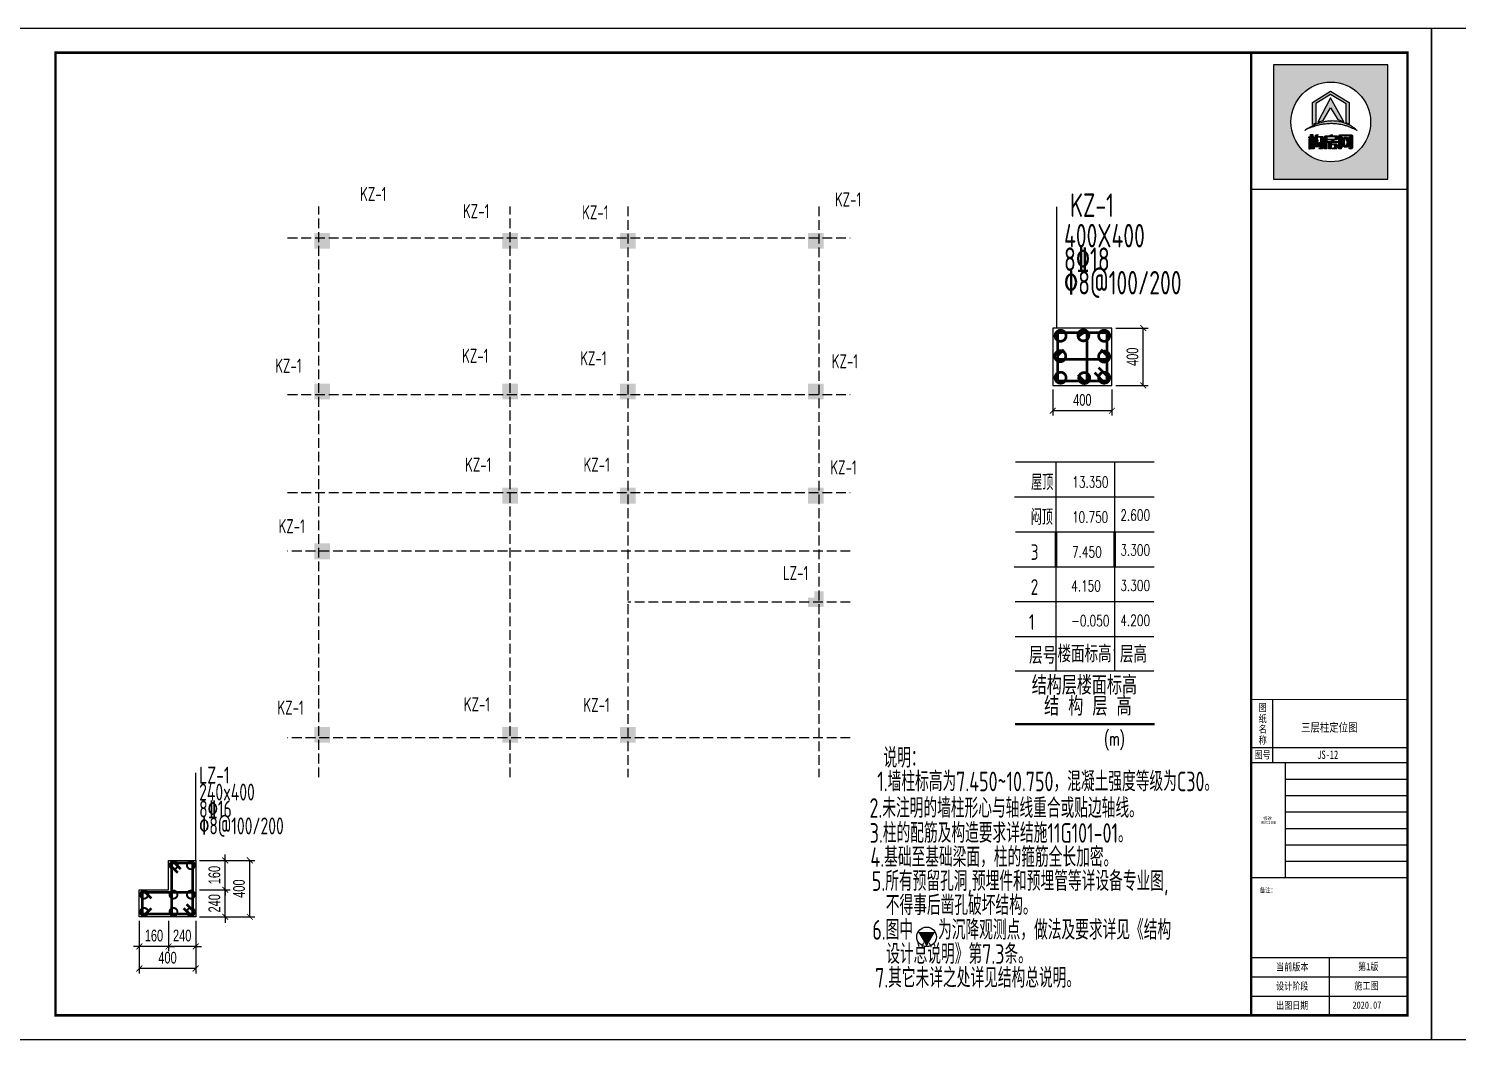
# Model space of a CAD drawing. Header units: millimetres. Extents: x -807114 to 558292, y -468455 to -61603.
# Drawn here: x 41617 to 78083, y -254641 to -228857 of the extents above; entities that cross this region are included whole.
import ezdxf
from ezdxf.enums import TextEntityAlignment as Align

# ---------------------------------------------------------------- set-up
doc = ezdxf.new("R2010")
doc.units = ezdxf.units.MM
doc.header["$LTSCALE"] = 1000
doc.linetypes.add('DASH', pattern=[0.35, 0.25, -0.1])
for name, color, linetype in [('PUB_TAB', 117, 'Continuous'), ('PUB_TEXT', 3, 'Continuous'), ('PUB_TITLE', 4, 'Continuous'), ('YHG_柱集中标注', 7, 'Continuous'), ('YHJ_图名', 7, 'Continuous'), ('建-文字', 7, 'Continuous'), ('建-轴', 1, 'Continuous'), ('模板说明', 7, 'Continuous')]:
    doc.layers.add(name, color=color, linetype=linetype)
for name, color, linetype, lineweight in [('YHG_内尺寸', 3, 'Continuous', 18), ('YHG_大样轮廓线', 7, 'Continuous', 25), ('YHG_沉降点', 7, 'Continuous', 25), ('YHG_点钢筋', 3, 'Continuous', 18), ('YHG_表格', 3, 'Continuous', 18), ('YHG_钢筋', 190, 'Continuous', 50)]:
    doc.layers.add(name, color=color, linetype=linetype, lineweight=lineweight)
doc.styles.add('_SIMPLEX', font='txt.shx', dxfattribs={"width": 0.8, "bigfont": 'hztxt.shx'})
doc.styles.add('TSSD_Rein', font='Tssdeng.shx', dxfattribs={"width": 0.7, "bigfont": 'hztxt.shx'})
doc.styles.add('uni-黑体', font='simhei.ttf')
doc.styles.add('YH_TEXT', font='@yh2.shx', dxfattribs={"width": 0.7, "bigfont": '@yh1.shx'})
doc.styles.add('ZDBOX', font='simsun.ttc', dxfattribs={"width": 0.7})
doc.styles.add('双线', font='tssdeng2.shx', dxfattribs={"width": 0.75, "bigfont": 'tssdchn.shx'})
doc.styles.add('宋体', font='simsun.ttc', dxfattribs={"width": 0.8})
doc.dimstyles.new('YH_D_25', dxfattribs={"dimscale": 100, "dimtxt": 3, "dimasz": 1.5, "dimexe": 1.25, "dimexo": 1, "dimgap": 1.25, "dimtad": 1, "dimdec": 0, "dimlfac": 0.25, "dimzin": 0, "dimdsep": 46, "dimtxsty": 'YH_TEXT', "dimblk1": 'ARCHTICK', "dimblk2": 'ARCHTICK', "dimsah": 1, "dimcen": 0.09, "dimclrt": 7, "dimadec": 0, "dimazin": 0, "dimtfac": 1, "dimtdec": 0, "dimtix": 1, "dimtmove": 2, "dimatfit": 3, "dimldrblk": 'ARCHTICK', "dimfxl": 1, "dimtolj": 1, "dimtzin": 0, "dimarcsym": 0})

# ---------------------------------------------------------------- blocks, each defined once
blk = doc.blocks.new('sadasfafa')
h = blk.add_hatch(color=252)
h.dxf.hatch_style = 1
h.paths.add_polyline_path([(1853311, -2488040), (1853311, -2490368), (1855639, -2490368), (1855639, -2488040)])
h.paths.add_polyline_path([(1855286, -2489204, 1), (1853664, -2489204, 1)], flags=16)
edge = h.paths.add_edge_path(flags=0)
edge.add_spline(control_points=[(1853945, -2489376), (1853935, -2489385), (1854022, -2489327), (1854064, -2489324), (1854178, -2489280), (1854273, -2489257), (1854375, -2489242), (1854470, -2489236), (1854555, -2489239), (1854630, -2489250), (1854700, -2489259), (1854781, -2489280), (1854854, -2489303), (1854917, -2489335), (1854967, -2489354), (1854993, -2489368), (1855014, -2489382), (1854982, -2489354), (1854965, -2489332), (1854910, -2489297), (1854854, -2489260), (1854784, -2489234), (1854713, -2489206), (1854640, -2489189), (1854569, -2489179), (1854497, -2489176), (1854414, -2489178), (1854321, -2489198), (1854229, -2489222), (1854147, -2489257), (1854080, -2489292), (1854021, -2489325), (1853977, -2489352), (1853953, -2489369), (1853945, -2489376)], knot_values=[0, 0, 0, 0, 114.670179, 423.637006, 763.89867, 1083.683754, 1343.405239, 1688.07646, 1952.326814, 2113.699055, 2375.693807, 2595.188681, 2872.839541, 3068.155951, 3238.592156, 3348.056762, 3361.095167, 3431.805845, 3527.265261, 3733.200323, 3952.805082, 4160.23278, 4398.128766, 4650.488133, 4837.16968, 5050.428326, 5308.684497, 5588.159898, 5913.430939, 6163.12325, 6398.139207, 6601.625078, 6772.549769, 6871.149972, 6871.149972, 6871.149972, 6871.149972], degree=3, periodic=1)
h.paths.add_polyline_path([(1854530, -2489580), (1854534, -2489580), (1854534, -2489603), (1854618, -2489603), (1854618, -2489621), (1854481, -2489621), (1854481, -2489650), (1854589, -2489650), (1854599, -2489656), (1854606, -2489666), (1854606, -2489733), (1854600, -2489742), (1854590, -2489750), (1854506, -2489750), (1854514, -2489740), (1854518, -2489731), (1854552, -2489731), (1854558, -2489728), (1854560, -2489721), (1854560, -2489675), (1854558, -2489670), (1854553, -2489667), (1854481, -2489667), (1854481, -2489750), (1854436, -2489750), (1854436, -2489626), (1854433, -2489621), (1854406, -2489621), (1854406, -2489603), (1854488, -2489603), (1854488, -2489590)], flags=0)
h.paths.add_polyline_path([(1854486, -2489468), (1854506, -2489461), (1854506, -2489485), (1854510, -2489489), (1854601, -2489489), (1854609, -2489494), (1854615, -2489502), (1854615, -2489556), (1854607, -2489564), (1854599, -2489569), (1854401, -2489569), (1854394, -2489573), (1854394, -2489750), (1854349, -2489750), (1854349, -2489504), (1854355, -2489495), (1854367, -2489489), (1854462, -2489489), (1854462, -2489474)], flags=0)
h.paths.add_polyline_path([(1854394, -2489554), (1854394, -2489512), (1854404, -2489506), (1854562, -2489506), (1854570, -2489513), (1854570, -2489554)], flags=0)
h.paths.add_polyline_path([(1854214, -2489569), (1854203, -2489632), (1854193, -2489683), (1854194, -2489689), (1854218, -2489689), (1854220, -2489683), (1854214, -2489633), (1854254, -2489614), (1854263, -2489686), (1854263, -2489700), (1854255, -2489709), (1854159, -2489709), (1854150, -2489702), (1854148, -2489692), (1854173, -2489569)], flags=0)
h.paths.add_polyline_path([(1854187, -2489466), (1854213, -2489458), (1854207, -2489496), (1854296, -2489496), (1854305, -2489498), (1854312, -2489505), (1854314, -2489513), (1854314, -2489733), (1854310, -2489741), (1854301, -2489750), (1854231, -2489750), (1854238, -2489741), (1854243, -2489730), (1854261, -2489730), (1854268, -2489727), (1854270, -2489720), (1854270, -2489531), (1854270, -2489526), (1854267, -2489521), (1854260, -2489516), (1854202, -2489516), (1854201, -2489534), (1854196, -2489558), (1854150, -2489558), (1854159, -2489535), (1854165, -2489504), (1854167, -2489471)], flags=0)
h.paths.add_polyline_path([(1854140, -2489544), (1854140, -2489750), (1854114, -2489750), (1854114, -2489544)], flags=0)
h.paths.add_polyline_path([(1854056, -2489544), (1854053, -2489750), (1854031, -2489750), (1854031, -2489544)], flags=0)
h.paths.add_polyline_path([(1854107, -2489459), (1854107, -2489508), (1854139, -2489508), (1854139, -2489527), (1854107, -2489527), (1854107, -2489750), (1854062, -2489750), (1854062, -2489527), (1854029, -2489527), (1854029, -2489508), (1854062, -2489508), (1854062, -2489459)], flags=0)
h.paths.add_polyline_path([(1854209, -2489211), (1854471, -2488714), (1854743, -2489200), (1854618, -2489155), (1854470, -2488913), (1854318, -2489172)], flags=0)
h.paths.add_polyline_path([(1854102, -2488808), (1854470, -2488575), (1854848, -2488810), (1854848, -2489247), (1854790, -2489223), (1854790, -2488832), (1854471, -2488643), (1854168, -2488829), (1854168, -2489231), (1854102, -2489257)], flags=0)
h.paths.add_polyline_path([(1854685, -2489750), (1854641, -2489750), (1854641, -2489488), (1854641, -2489484), (1854646, -2489475), (1854656, -2489467), (1854898, -2489467), (1854907, -2489471), (1854916, -2489478), (1854916, -2489731), (1854908, -2489743), (1854902, -2489750), (1854847, -2489750), (1854858, -2489732), (1854866, -2489731), (1854869, -2489724), (1854869, -2489718), (1854867, -2489718), (1854836, -2489718), (1854826, -2489684), (1854814, -2489718), (1854746, -2489718), (1854736, -2489684), (1854722, -2489718), (1854689, -2489718), (1854689, -2489709), (1854691, -2489709), (1854720, -2489621), (1854685, -2489512)], flags=0)
h.paths.add_polyline_path([(1854779, -2489518), (1854809, -2489621), (1854781, -2489709), (1854777, -2489709), (1854750, -2489621), (1854775, -2489518)], flags=0)
h = blk.add_hatch(color=7)
h.dxf.hatch_style = 1
h.paths.add_polyline_path([(1854102, -2489257), (1854168, -2489231), (1854168, -2488829), (1854471, -2488643), (1854790, -2488832), (1854790, -2489223), (1854848, -2489247), (1854848, -2488810), (1854470, -2488575), (1854102, -2488808)])
h = blk.add_hatch(color=7)
h.dxf.hatch_style = 1
h.paths.add_polyline_path([(1854318, -2489172), (1854470, -2488913), (1854618, -2489155), (1854743, -2489200), (1854471, -2488714), (1854209, -2489211)])
h = blk.add_hatch(color=7)
h.dxf.hatch_style = 1
edge = h.paths.add_edge_path()
edge.add_spline(control_points=[(1853945, -2489376), (1853953, -2489369), (1853977, -2489352), (1854021, -2489325), (1854080, -2489292), (1854147, -2489257), (1854229, -2489222), (1854321, -2489198), (1854414, -2489178), (1854497, -2489176), (1854569, -2489179), (1854640, -2489189), (1854713, -2489206), (1854784, -2489234), (1854854, -2489260), (1854910, -2489297), (1854965, -2489332), (1854982, -2489354), (1855014, -2489382), (1854993, -2489368), (1854967, -2489354), (1854917, -2489335), (1854854, -2489303), (1854781, -2489280), (1854700, -2489259), (1854630, -2489250), (1854555, -2489239), (1854470, -2489236), (1854375, -2489242), (1854273, -2489257), (1854178, -2489280), (1854064, -2489324), (1854022, -2489327), (1853935, -2489385), (1853945, -2489376)], knot_values=[0, 0, 0, 0, 98.600203, 269.524894, 473.010766, 708.026723, 957.719033, 1282.990074, 1562.465475, 1820.721647, 2033.980292, 2220.661839, 2473.021206, 2710.917192, 2918.34489, 3137.949649, 3343.884711, 3439.344127, 3510.054805, 3523.09321, 3632.557816, 3802.994021, 3998.310431, 4275.961291, 4495.456165, 4757.450917, 4918.823158, 5183.073513, 5527.744733, 5787.466218, 6107.251302, 6447.512966, 6756.479793, 6871.149972, 6871.149972, 6871.149972, 6871.149972], degree=3, periodic=1)
h = blk.add_hatch(color=7)
h.dxf.hatch_style = 1
h.paths.add_polyline_path([(1854062, -2489459), (1854062, -2489508), (1854029, -2489508), (1854029, -2489527), (1854062, -2489527), (1854062, -2489750), (1854107, -2489750), (1854107, -2489527), (1854139, -2489527), (1854139, -2489508), (1854107, -2489508), (1854107, -2489459)])
h = blk.add_hatch(color=7)
h.dxf.hatch_style = 1
h.paths.add_polyline_path([(1854167, -2489471), (1854165, -2489504), (1854159, -2489535), (1854150, -2489558), (1854196, -2489558), (1854201, -2489534), (1854202, -2489516), (1854260, -2489516), (1854267, -2489521), (1854270, -2489526), (1854270, -2489531), (1854270, -2489720), (1854268, -2489727), (1854261, -2489730), (1854243, -2489730), (1854238, -2489741), (1854231, -2489750), (1854301, -2489750), (1854310, -2489741), (1854314, -2489733), (1854314, -2489513), (1854312, -2489505), (1854305, -2489498), (1854296, -2489496), (1854207, -2489496), (1854213, -2489458), (1854187, -2489466)])
h = blk.add_hatch(color=7)
h.dxf.hatch_style = 1
h.paths.add_polyline_path([(1854462, -2489474), (1854462, -2489489), (1854367, -2489489), (1854355, -2489495), (1854349, -2489504), (1854349, -2489750), (1854394, -2489750), (1854394, -2489573), (1854401, -2489569), (1854599, -2489569), (1854607, -2489564), (1854615, -2489556), (1854615, -2489502), (1854609, -2489494), (1854601, -2489489), (1854510, -2489489), (1854506, -2489485), (1854506, -2489461), (1854486, -2489468)])
h.paths.add_polyline_path([(1854394, -2489554), (1854394, -2489512), (1854404, -2489506), (1854562, -2489506), (1854570, -2489513), (1854570, -2489554)], flags=16)
h = blk.add_hatch(color=7)
h.dxf.hatch_style = 1
h.paths.add_polyline_path([(1854685, -2489512), (1854685, -2489493), (1854693, -2489483), (1854862, -2489483), (1854869, -2489491), (1854869, -2489724), (1854866, -2489731), (1854858, -2489732), (1854847, -2489750), (1854902, -2489750), (1854908, -2489743), (1854916, -2489731), (1854916, -2489478), (1854907, -2489471), (1854898, -2489467), (1854656, -2489467), (1854646, -2489475), (1854641, -2489484), (1854641, -2489488), (1854641, -2489750), (1854685, -2489750)])
h = blk.add_hatch(color=7)
h.dxf.hatch_style = 1
h.paths.add_polyline_path([(1854866, -2489709), (1854840, -2489621), (1854866, -2489512), (1854836, -2489512), (1854824, -2489558), (1854808, -2489512), (1854745, -2489512), (1854734, -2489557), (1854719, -2489512), (1854689, -2489512), (1854720, -2489621), (1854691, -2489709), (1854689, -2489709), (1854689, -2489710), (1854689, -2489718), (1854722, -2489718), (1854736, -2489684), (1854746, -2489718), (1854814, -2489718), (1854826, -2489684), (1854836, -2489718), (1854867, -2489718), (1854867, -2489709)])
h.paths.add_polyline_path([(1854779, -2489518), (1854809, -2489621), (1854781, -2489709), (1854777, -2489709), (1854750, -2489621), (1854775, -2489518)], flags=16)
h = blk.add_hatch(color=7)
h.dxf.hatch_style = 1
h.paths.add_polyline_path([(1854031, -2489544), (1854031, -2489750), (1854053, -2489750), (1854056, -2489544)])
h = blk.add_hatch(color=7)
h.dxf.hatch_style = 1
h.paths.add_polyline_path([(1854114, -2489544), (1854114, -2489750), (1854140, -2489750), (1854140, -2489544)])
h = blk.add_hatch(color=7)
h.dxf.hatch_style = 1
h.paths.add_polyline_path([(1854173, -2489569), (1854148, -2489692), (1854150, -2489702), (1854159, -2489709), (1854255, -2489709), (1854263, -2489700), (1854263, -2489686), (1854254, -2489614), (1854214, -2489633), (1854220, -2489683), (1854218, -2489689), (1854194, -2489689), (1854193, -2489683), (1854203, -2489632), (1854214, -2489569)])
h = blk.add_hatch(color=7)
h.dxf.hatch_style = 1
h.paths.add_polyline_path([(1854488, -2489590), (1854488, -2489603), (1854406, -2489603), (1854406, -2489621), (1854433, -2489621), (1854436, -2489626), (1854436, -2489750), (1854481, -2489750), (1854481, -2489667), (1854553, -2489667), (1854558, -2489670), (1854560, -2489675), (1854560, -2489721), (1854558, -2489728), (1854552, -2489731), (1854518, -2489731), (1854514, -2489740), (1854506, -2489750), (1854590, -2489750), (1854600, -2489742), (1854606, -2489733), (1854606, -2489666), (1854599, -2489656), (1854589, -2489650), (1854481, -2489650), (1854481, -2489621), (1854618, -2489621), (1854618, -2489603), (1854534, -2489603), (1854534, -2489580), (1854530, -2489580)])
for points in [[(1855639, -2488040), (1853311, -2488040), (1853311, -2490368), (1855639, -2490368)], [(1854102, -2489257), (1854102, -2488808), (1854470, -2488575), (1854848, -2488810), (1854848, -2489247), (1854790, -2489223), (1854790, -2488832), (1854471, -2488643), (1854168, -2488829), (1854168, -2489231)], [(1854209, -2489211), (1854318, -2489172), (1854470, -2488913), (1854618, -2489155), (1854743, -2489200), (1854471, -2488714)], [(1854062, -2489459), (1854107, -2489459), (1854107, -2489508), (1854139, -2489508), (1854139, -2489527), (1854107, -2489527), (1854107, -2489750), (1854062, -2489750), (1854062, -2489527), (1854029, -2489527), (1854029, -2489508), (1854062, -2489508)], [(1854462, -2489474), (1854486, -2489468), (1854506, -2489461), (1854506, -2489485), (1854510, -2489489), (1854601, -2489489), (1854609, -2489494), (1854615, -2489502), (1854615, -2489556), (1854607, -2489564), (1854599, -2489569), (1854401, -2489569), (1854394, -2489573), (1854394, -2489750), (1854349, -2489750), (1854349, -2489504), (1854355, -2489495), (1854367, -2489489), (1854462, -2489489)], [(1854394, -2489554), (1854570, -2489554), (1854570, -2489513), (1854562, -2489506), (1854404, -2489506), (1854394, -2489512)], [(1854641, -2489750), (1854641, -2489488), (1854641, -2489484), (1854646, -2489475), (1854656, -2489467), (1854898, -2489467), (1854907, -2489471), (1854916, -2489478), (1854916, -2489731), (1854908, -2489743), (1854902, -2489750), (1854847, -2489750), (1854858, -2489732), (1854866, -2489731), (1854869, -2489724), (1854869, -2489491), (1854862, -2489483), (1854693, -2489483), (1854685, -2489493), (1854685, -2489750)], [(1854775, -2489518), (1854779, -2489518), (1854809, -2489621), (1854781, -2489709), (1854777, -2489709), (1854750, -2489621)], [(1854056, -2489544), (1854031, -2489544), (1854031, -2489750), (1854053, -2489750)], [(1854114, -2489544), (1854140, -2489544), (1854140, -2489750), (1854114, -2489750)], [(1854488, -2489590), (1854530, -2489580), (1854534, -2489580), (1854534, -2489603), (1854618, -2489603), (1854618, -2489621), (1854481, -2489621), (1854481, -2489650), (1854589, -2489650), (1854599, -2489656), (1854606, -2489666), (1854606, -2489733), (1854600, -2489742), (1854590, -2489750), (1854506, -2489750), (1854514, -2489740), (1854518, -2489731), (1854552, -2489731), (1854558, -2489728), (1854560, -2489721), (1854560, -2489675), (1854558, -2489670), (1854553, -2489667), (1854481, -2489667), (1854481, -2489750), (1854436, -2489750), (1854436, -2489626), (1854433, -2489621), (1854406, -2489621), (1854406, -2489603), (1854488, -2489603)]]:
    blk.add_lwpolyline(points, close=True)
for points in [[(1854167, -2489471), (1854187, -2489466), (1854213, -2489458), (1854207, -2489496), (1854296, -2489496), (1854305, -2489498), (1854312, -2489505), (1854314, -2489513), (1854314, -2489733), (1854310, -2489741), (1854301, -2489750), (1854231, -2489750), (1854238, -2489741), (1854243, -2489730), (1854261, -2489730), (1854268, -2489727), (1854270, -2489720), (1854270, -2489531), (1854270, -2489526), (1854267, -2489521), (1854260, -2489516), (1854202, -2489516), (1854201, -2489534), (1854196, -2489558), (1854150, -2489558), (1854150, -2489558), (1854159, -2489535), (1854165, -2489504), (1854167, -2489471)], [(1854866, -2489709), (1854866, -2489709), (1854867, -2489709), (1854867, -2489718), (1854836, -2489718), (1854826, -2489684), (1854814, -2489718), (1854746, -2489718), (1854736, -2489684), (1854722, -2489718), (1854689, -2489718), (1854689, -2489710), (1854689, -2489709), (1854691, -2489709), (1854720, -2489621), (1854689, -2489512)], [(1854173, -2489569), (1854214, -2489569), (1854203, -2489632), (1854193, -2489683), (1854194, -2489689), (1854218, -2489689), (1854220, -2489683), (1854214, -2489633), (1854254, -2489614), (1854263, -2489686), (1854263, -2489700), (1854255, -2489709), (1854159, -2489709), (1854150, -2489702), (1854148, -2489692), (1854173, -2489569)]]:
    blk.add_lwpolyline(points)
at = {"color": 7}
blk.add_lwpolyline([(1854689, -2489512), (1854719, -2489512), (1854734, -2489557), (1854745, -2489512), (1854808, -2489512), (1854824, -2489558), (1854836, -2489512), (1854866, -2489512), (1854840, -2489621), (1854866, -2489709)], dxfattribs=at)
blk.add_circle((1854475, -2489204), 811)
at = {"start_tangent": (-0.74079, -0.671736), "end_tangent": (-0.74079, -0.671736)}
blk.add_spline([(1853945, -2489376), (1853977, -2489357), (1854071, -2489318), (1854178, -2489282), (1854280, -2489257), (1854365, -2489245), (1854479, -2489238), (1854566, -2489241), (1854619, -2489248), (1854704, -2489261), (1854775, -2489279), (1854861, -2489308), (1854920, -2489335), (1854972, -2489357), (1855003, -2489375), (1855007, -2489377), (1854990, -2489361), (1854968, -2489339), (1854913, -2489299), (1854851, -2489261), (1854787, -2489235), (1854714, -2489208), (1854633, -2489189), (1854572, -2489180), (1854501, -2489177), (1854416, -2489181), (1854326, -2489198), (1854222, -2489227), (1854146, -2489259), (1854077, -2489294), (1854019, -2489327), (1853971, -2489357), (1853945, -2489376)], degree=3, dxfattribs=at)
blk = doc.blocks.new('_ArchTick')
at = {"color": 0, "linetype": 'ByBlock', "const_width": 0.15}
blk.add_lwpolyline([(-0.5, -0.5), (0.5, 0.5)], dxfattribs=at)
blk = doc.blocks.new('*D9503')
at = {"layer": 'Defpoints', "color": 0}
for p in [(67757, -237960), (69266, -237960), (67757, -238605)]:
    blk.add_point(p, dxfattribs=at)
at = {"layer": 'YHG_内尺寸', "color": 0, "lineweight": -2}
for p, q in [((67757, -238060), (67757, -238730)), ((69266, -238060), (69266, -238730)), ((69266, -238605), (67757, -238605))]:
    blk.add_line(p, q, dxfattribs=at)
at = {"layer": 'YHG_内尺寸', "color": 0, "linetype": 'ByBlock', "lineweight": -2, "xscale": 150, "yscale": 150, "zscale": 150, "rotation": 180}
blk.add_blockref('_ArchTick', (67757, -238605), dxfattribs=at)
at = {"layer": 'YHG_内尺寸', "color": 0, "linetype": 'ByBlock', "lineweight": -2, "xscale": 150, "yscale": 150, "zscale": 150}
blk.add_blockref('_ArchTick', (69266, -238605), dxfattribs=at)
at = {"layer": 'YHG_内尺寸', "color": 7, "insert": (68511, -238330), "char_height": 300, "attachment_point": 5, "style": 'YH_TEXT'}
blk.add_mtext('\\A1;\\A1;400', dxfattribs=at)
blk = doc.blocks.new('*D9504')
at = {"layer": 'Defpoints', "color": 0}
for p in [(69266, -236495), (70066, -236495), (69266, -237960)]:
    blk.add_point(p, dxfattribs=at)
at = {"layer": 'YHG_内尺寸', "color": 0, "lineweight": -2}
for p, q in [((69366, -236495), (70191, -236495)), ((70066, -237960), (70066, -236495)), ((69366, -237960), (70191, -237960))]:
    blk.add_line(p, q, dxfattribs=at)
at = {"layer": 'YHG_内尺寸', "color": 0, "linetype": 'ByBlock', "lineweight": -2, "xscale": 150, "yscale": 150, "zscale": 150}
for p, rotation in [((70066, -236495), 90), ((70066, -237960), 270)]:
    blk.add_blockref('_ArchTick', p, dxfattribs=dict(at, rotation=rotation))
at = {"layer": 'YHG_内尺寸', "color": 7, "insert": (69791, -237228), "char_height": 300, "attachment_point": 5, "rotation": 90, "style": 'YH_TEXT'}
blk.add_mtext('\\A1;\\A1;400', dxfattribs=at)
blk = doc.blocks.new('*D9658')
at = {"layer": 'Defpoints', "color": 0}
for p in [(45191, -251514), (45883, -251514), (45191, -252269)]:
    blk.add_point(p, dxfattribs=at)
at = {"layer": 'YHG_内尺寸', "color": 0, "lineweight": -2}
for p, q in [((45191, -251614), (45191, -252394)), ((45883, -251614), (45883, -252394)), ((45191, -252269), (45041, -252269)), ((45883, -252269), (45191, -252269)), ((45883, -252269), (46033, -252269))]:
    blk.add_line(p, q, dxfattribs=at)
at = {"layer": 'YHG_内尺寸', "color": 0, "linetype": 'ByBlock', "lineweight": -2, "xscale": 150, "yscale": 150, "zscale": 150}
blk.add_blockref('_ArchTick', (45191, -252269), dxfattribs=at)
at = {"layer": 'YHG_内尺寸', "color": 0, "linetype": 'ByBlock', "lineweight": -2, "xscale": 150, "yscale": 150, "zscale": 150, "rotation": 180}
blk.add_blockref('_ArchTick', (45883, -252269), dxfattribs=at)
at = {"layer": 'YHG_内尺寸', "color": 7, "insert": (45537, -251994), "char_height": 300, "attachment_point": 5, "style": 'YH_TEXT'}
blk.add_mtext('\\A1;\\A1;240', dxfattribs=at)
blk = doc.blocks.new('*D9659')
at = {"layer": 'Defpoints', "color": 0}
for p in [(45883, -250823), (46635, -250823), (45883, -251514)]:
    blk.add_point(p, dxfattribs=at)
at = {"layer": 'YHG_内尺寸', "color": 0, "lineweight": -2}
for p, q in [((45983, -250823), (46760, -250823)), ((46635, -250823), (46635, -250673)), ((46635, -251514), (46635, -250823)), ((45983, -251514), (46760, -251514)), ((46635, -251514), (46635, -251664))]:
    blk.add_line(p, q, dxfattribs=at)
at = {"layer": 'YHG_内尺寸', "color": 0, "linetype": 'ByBlock', "lineweight": -2, "xscale": 150, "yscale": 150, "zscale": 150}
for p, rotation in [((46635, -250823), 270), ((46635, -251514), 90)]:
    blk.add_blockref('_ArchTick', p, dxfattribs=dict(at, rotation=rotation))
at = {"layer": 'YHG_内尺寸', "color": 7, "insert": (46360, -251169), "char_height": 300, "attachment_point": 5, "rotation": 90, "style": 'YH_TEXT'}
blk.add_mtext('\\A1;\\A1;240', dxfattribs=at)
blk = doc.blocks.new('*D9660')
at = {"layer": 'Defpoints', "color": 0}
for p in [(45883, -250074), (46635, -250074), (45883, -250823)]:
    blk.add_point(p, dxfattribs=at)
at = {"layer": 'YHG_内尺寸', "color": 0, "lineweight": -2}
for p, q in [((45983, -250074), (46760, -250074)), ((46635, -250074), (46635, -249924)), ((46635, -250823), (46635, -250074)), ((45983, -250823), (46760, -250823)), ((46635, -250823), (46635, -250973))]:
    blk.add_line(p, q, dxfattribs=at)
at = {"layer": 'YHG_内尺寸', "color": 0, "linetype": 'ByBlock', "lineweight": -2, "xscale": 150, "yscale": 150, "zscale": 150}
for p, rotation in [((46635, -250074), 270), ((46635, -250823), 90)]:
    blk.add_blockref('_ArchTick', p, dxfattribs=dict(at, rotation=rotation))
at = {"layer": 'YHG_内尺寸', "color": 7, "insert": (46360, -250449), "char_height": 300, "attachment_point": 5, "rotation": 90, "style": 'YH_TEXT'}
blk.add_mtext('\\A1;\\A1;160', dxfattribs=at)
blk = doc.blocks.new('*D9661')
at = {"layer": 'Defpoints', "color": 0}
for p in [(44443, -251514), (45191, -251514), (44443, -252269)]:
    blk.add_point(p, dxfattribs=at)
at = {"layer": 'YHG_内尺寸', "color": 0, "lineweight": -2}
for p, q in [((44443, -251614), (44443, -252394)), ((45191, -251614), (45191, -252394)), ((44443, -252269), (44293, -252269)), ((45191, -252269), (44443, -252269)), ((45191, -252269), (45341, -252269))]:
    blk.add_line(p, q, dxfattribs=at)
at = {"layer": 'YHG_内尺寸', "color": 0, "linetype": 'ByBlock', "lineweight": -2, "xscale": 150, "yscale": 150, "zscale": 150}
blk.add_blockref('_ArchTick', (44443, -252269), dxfattribs=at)
at = {"layer": 'YHG_内尺寸', "color": 0, "linetype": 'ByBlock', "lineweight": -2, "xscale": 150, "yscale": 150, "zscale": 150, "rotation": 180}
blk.add_blockref('_ArchTick', (45191, -252269), dxfattribs=at)
at = {"layer": 'YHG_内尺寸', "color": 7, "insert": (44817, -251994), "char_height": 300, "attachment_point": 5, "style": 'YH_TEXT'}
blk.add_mtext('\\A1;\\A1;160', dxfattribs=at)
blk = doc.blocks.new('*D9662')
at = {"layer": 'Defpoints', "color": 0}
for p in [(46459, -250074), (47264, -250074), (46552, -251514)]:
    blk.add_point(p, dxfattribs=at)
at = {"layer": 'YHG_内尺寸', "color": 0, "lineweight": -2}
for p, q in [((46559, -250074), (47389, -250074)), ((47264, -251514), (47264, -250074)), ((46652, -251514), (47389, -251514))]:
    blk.add_line(p, q, dxfattribs=at)
at = {"layer": 'YHG_内尺寸', "color": 0, "linetype": 'ByBlock', "lineweight": -2, "xscale": 150, "yscale": 150, "zscale": 150}
for p, rotation in [((47264, -250074), 90), ((47264, -251514), 270)]:
    blk.add_blockref('_ArchTick', p, dxfattribs=dict(at, rotation=rotation))
at = {"layer": 'YHG_内尺寸', "color": 7, "insert": (46989, -250794), "char_height": 300, "attachment_point": 5, "rotation": 90, "style": 'YH_TEXT'}
blk.add_mtext('\\A1;\\A1;400', dxfattribs=at)
blk = doc.blocks.new('*D9663')
at = {"layer": 'Defpoints', "color": 0}
for p in [(44443, -251979), (45883, -252241), (44443, -252833)]:
    blk.add_point(p, dxfattribs=at)
at = {"layer": 'YHG_内尺寸', "color": 0, "lineweight": -2}
for p, q in [((44443, -252079), (44443, -252958)), ((45883, -252341), (45883, -252958)), ((45883, -252833), (44443, -252833))]:
    blk.add_line(p, q, dxfattribs=at)
at = {"layer": 'YHG_内尺寸', "color": 0, "linetype": 'ByBlock', "lineweight": -2, "xscale": 150, "yscale": 150, "zscale": 150, "rotation": 180}
blk.add_blockref('_ArchTick', (44443, -252833), dxfattribs=at)
at = {"layer": 'YHG_内尺寸', "color": 0, "linetype": 'ByBlock', "lineweight": -2, "xscale": 150, "yscale": 150, "zscale": 150}
blk.add_blockref('_ArchTick', (45883, -252833), dxfattribs=at)
at = {"layer": 'YHG_内尺寸', "color": 7, "insert": (45163, -252558), "char_height": 300, "attachment_point": 5, "style": 'YH_TEXT'}
blk.add_mtext('\\A1;\\A1;400', dxfattribs=at)

msp = doc.modelspace()

# ---------------------------------------------------------------- hatches: boundary and pattern name
h = msp.add_hatch(color=256)
h.dxf.hatch_style = 1
h.paths.add_polyline_path([(61506.8, -237911.2), (61506.8, -238311.2), (61906.8, -238311.2), (61906.8, -237911.2)])
h.paths.add_polyline_path([(53706.8, -234471.2), (54106.8, -234471.2), (54106.8, -234071.2), (53706.8, -234071.2)])
h.paths.add_polyline_path([(56706.8, -234471.2), (57106.8, -234471.2), (57106.8, -234071.2), (56706.8, -234071.2)])
h.paths.add_polyline_path([(56706.8, -246671.2), (56706.8, -247071.2), (57106.8, -247071.2), (57106.8, -246671.2)])
h.paths.add_polyline_path([(53706.8, -246671.2), (53706.8, -247071.2), (54106.8, -247071.2), (54106.8, -246671.2)])
h.paths.add_polyline_path([(53706.8, -237911.2), (53706.8, -238311.2), (54106.8, -238311.2), (54106.8, -237911.2)])
h.paths.add_polyline_path([(56706.8, -237911.2), (56706.8, -238311.2), (57106.8, -238311.2), (57106.8, -237911.2)])
h.paths.add_polyline_path([(61506.8, -240571.2), (61506.8, -240971.2), (61906.8, -240971.2), (61906.8, -240571.2)])
h.paths.add_polyline_path([(53706.8, -240571.2), (53706.8, -240971.2), (54106.8, -240971.2), (54106.8, -240571.2)])
h.paths.add_polyline_path([(56706.8, -240571.2), (56706.8, -240971.2), (57106.8, -240971.2), (57106.8, -240571.2)])
h.paths.add_polyline_path([(48906.8, -234471.2), (49306.8, -234471.2), (49306.8, -234071.2), (48906.8, -234071.2)])
h.paths.add_polyline_path([(61506.8, -234471.2), (61906.8, -234471.2), (61906.8, -234071.2), (61506.8, -234071.2)])
h.paths.add_polyline_path([(48906.8, -246671.2), (48906.8, -247071.2), (49306.8, -247071.2), (49306.8, -246671.2)])
h.paths.add_polyline_path([(48906.8, -237911.2), (48906.8, -238311.2), (49306.8, -238311.2), (49306.8, -237911.2)])
h.paths.add_polyline_path([(48906.8, -241991.2), (48906.8, -242391.2), (49306.8, -242391.2), (49306.8, -241991.2)])
h.paths.add_polyline_path([(61506.8, -243371.2), (61506.8, -243611.2), (61906.8, -243611.2), (61906.8, -243211.2), (61666.8, -243211.2), (61666.8, -243371.2)])
at = {"layer": 'YHG_沉降点'}
msp.add_hatch(color=3, dxfattribs=at).paths.add_polyline_path([(64752, -251900.4), (64319, -251900.4), (64535.5, -252275.4)])

# ---------------------------------------------------------------- linework, layer by layer
for p, q in [((67855.7, -236495.2), (67855.7, -233400)), ((73373.9, -247581.2), (73373.9, -245969.7)), ((72821.3, -247197.5), (76811.7, -247197.5))]:
    msp.add_line(p, q)
at = {"const_width": 30.7}
for points in [[(72821.3, -232958.5), (76811.7, -232958.5)], [(72821.3, -245969.7), (76811.7, -245969.7)], [(72821.3, -247581.2), (76811.7, -247581.2)], [(72821.3, -250514.4), (76811.7, -250514.4)]]:
    msp.add_lwpolyline(points, dxfattribs=at)
at = {"layer": 'PUB_TAB'}
msp.add_line((66795.2, -244365.8), (70331.9, -244365.8), dxfattribs=at)
msp.add_line((66795.2, -244365.8), (70331.9, -244365.8), dxfattribs=at)
msp.add_line((66795.2, -244365.8), (70331.9, -244365.8), dxfattribs=at)
msp.add_line((66795.2, -244365.8), (70331.9, -244365.8), dxfattribs=at)
msp.add_line((66795.2, -244365.8), (70331.9, -244365.8), dxfattribs=at)
msp.add_line((66795.2, -244365.8), (70331.9, -244365.8), dxfattribs=at)
msp.add_line((66795.2, -244365.8), (70331.9, -244365.8), dxfattribs=at)
msp.add_line((66795.2, -244365.8), (70331.9, -244365.8), dxfattribs=at)
at = {"layer": 'PUB_TITLE'}
for p, q in [((72821.3, -252553.8), (76811.7, -252553.8)), ((74816.5, -254027.2), (74816.5, -252553.8)), ((72821.3, -253045), (76811.7, -253045)), ((72821.3, -253536.1), (76811.7, -253536.1))]:
    msp.add_line(p, q, dxfattribs=at)
for points in [[(40959.6, -254641.1), (77425.6, -254641.1), (77425.6, -228857), (40959.6, -228857)], [(77425.6, -254641.1), (113891.7, -254641.1), (113891.7, -228857), (77425.6, -228857)], [(42304.9, -254027.2), (76811.7, -254027.2), (76811.7, -229470.9), (42304.9, -229470.9)]]:
    msp.add_lwpolyline(points, close=True, dxfattribs=at)
at = {"layer": 'PUB_TITLE', "const_width": 61.4}
msp.add_lwpolyline([(42304.9, -254027.2), (76811.7, -254027.2), (76811.7, -229470.9), (42304.9, -229470.9)], close=True, dxfattribs=at)
msp.add_lwpolyline([(72821.3, -254027.2), (72821.3, -229470.9)], dxfattribs=at)
at = {"layer": 'PUB_TITLE'}
msp.add_lwpolyline([(72821.3, -250514.4), (76811.7, -250514.4)], dxfattribs=at)
for points in [[(73689.6, -247581.2), (73689.6, -247581.2), (73689.6, -250496), (73689.6, -250496)], [(73689.6, -248000.2), (73689.6, -248000.2), (76015, -248000.2), (76811.7, -248000.2)], [(73689.6, -248419.3), (73689.6, -248419.3), (76015, -248419.3), (76811.7, -248419.3)], [(73689.6, -248838.3), (73689.6, -248838.3), (76015, -248838.3), (76811.7, -248838.3)], [(73689.6, -249257.3), (73689.6, -249257.3), (76015, -249257.3), (76811.7, -249257.3)], [(73689.6, -249676.4), (73689.6, -249676.4), (76015, -249676.4), (76811.7, -249676.4)], [(73689.6, -250095.4), (73689.6, -250095.4), (76015, -250095.4), (76811.7, -250095.4)]]:
    msp.add_open_spline(points, degree=3, dxfattribs=at)
at = {"layer": 'YHG_大样轮廓线'}
msp.add_lwpolyline([(45191.4, -250074.1), (45882.6, -250074.1), (45882.6, -251514.1), (44442.6, -251514.1), (44442.6, -250822.9), (45191.4, -250822.9), (45191.4, -250074.1)], dxfattribs=at)
msp.add_3dface([(67756.8, -237960.3), (69265.9, -237960.3), (69265.9, -236495.2), (67756.8, -236495.2)], dxfattribs=at)
at = {"layer": 'YHG_柱集中标注', "color": 0}
msp.add_line((45882.6, -250074.1), (45882.6, -247842.1), dxfattribs=at)
at = {"layer": 'YHG_沉降点'}
msp.add_circle((64535.5, -252025.4), 250, dxfattribs=at)
at = {"layer": 'YHG_点钢筋'}
for points, const_width in [([(67989.8, -236693.2, 1), (67919.8, -236693.2, 1), (67989.8, -236693.2, 1)], 280), ([(68571.8, -236682.9, 1), (68501.8, -236682.9, 1), (68571.8, -236682.9, 1)], 280), ([(69102.9, -236693.2, 1), (69032.9, -236693.2, 1), (69102.9, -236693.2, 1)], 280), ([(67981.8, -237213.5, 1), (67911.8, -237213.5, 1), (67981.8, -237213.5, 1)], 280), ([(69100.8, -237225, 1), (69030.8, -237225, 1), (69100.8, -237225, 1)], 280), ([(67989.8, -237762.3, 1), (67919.8, -237762.3, 1), (67989.8, -237762.3, 1)], 280), ([(68595.1, -237770.3, 1), (68525.1, -237770.3, 1), (68595.1, -237770.3, 1)], 280), ([(69102.9, -237762.3, 1), (69032.9, -237762.3, 1), (69102.9, -237762.3, 1)], 280), ([(45344.5, -250198, 1), (45294.1, -250198, 1), (45344.5, -250198, 1)], 201.6), ([(45784, -250198, 1), (45733.6, -250198, 1), (45784, -250198, 1)], 201.6), ([(44591.7, -250946.8, 1), (44541.3, -250946.8, 1), (44591.7, -250946.8, 1)], 201.6), ([(45340.5, -250946.8, 1), (45290.1, -250946.8, 1), (45340.5, -250946.8, 1)], 201.6), ([(45784, -250946.8, 1), (45733.6, -250946.8, 1), (45784, -250946.8, 1)], 201.6), ([(44591.7, -251390.3, 1), (44541.3, -251390.3, 1), (44591.7, -251390.3, 1)], 201.6), ([(45340.5, -251390.3, 1), (45290.1, -251390.3, 1), (45340.5, -251390.3, 1)], 201.6), ([(45784, -251390.3, 1), (45733.6, -251390.3, 1), (45784, -251390.3, 1)], 201.6)]:
    msp.add_lwpolyline(points, format="xyb", dxfattribs=dict(at, const_width=const_width))
at = {"layer": 'YHG_表格', "color": 1, "const_width": 70}
for points in [[(67834.9, -242584.1), (67834.9, -241693.2)], [(69334.2, -242584.1), (69334.2, -241693.2)]]:
    msp.add_lwpolyline(points, dxfattribs=at)
at = {"layer": 'YHG_钢筋'}
for points in [[(68823.8, -237628.2), (69025.9, -237840.3), (69145.9, -237840.3), (69145.9, -237720.3), (69145.9, -237840.3), (69145.9, -236615.2), (67876.8, -236615.2), (67876.8, -237840.3), (69025.9, -237840.3), (69145.9, -237840.3), (69145.9, -237720.3), (68933.8, -237508.2)], [(68396.1, -237687.6), (68548.8, -237840.3), (68635.2, -237840.3), (68635.2, -236615.2), (68548.8, -236615.2), (68396.1, -236728.2)], [(68029.6, -237051.8), (67876.8, -237204.5), (67876.8, -237290.9), (69141.7, -237290.9), (69141.7, -237204.5), (68989, -237051.8)], [(45502.5, -250298.9), (45349.8, -250146.1), (45263.4, -250146.1), (45263.4, -250232.5), (45263.4, -250146.1), (45263.4, -251442.1), (45810.6, -251442.1), (45810.6, -250146.1), (45349.8, -250146.1), (45263.4, -250146.1), (45263.4, -250232.5), (45416.1, -250385.3)], [(45571.5, -251289.4), (45724.2, -251442.1), (45810.6, -251442.1), (45810.6, -251355.7), (45810.6, -251442.1), (45810.6, -250894.9), (44514.6, -250894.9), (44514.6, -251442.1), (45724.2, -251442.1), (45810.6, -251442.1), (45810.6, -251355.7), (45657.9, -251203)], [(44753.7, -251047.7), (44601, -250894.9), (44514.6, -250894.9), (44514.6, -251442.1), (44601, -251442.1), (44753.7, -251289.4)]]:
    msp.add_lwpolyline(points, dxfattribs=at)
at = {"layer": 'YHJ_图名', "color": 3}
for p, q in [((66804.9, -239911.5), (70341.6, -239911.5)), ((67830.1, -239911.5), (67830.1, -245238.7)), ((69329.3, -239911.5), (69329.3, -244696)), ((66778.2, -240802.3), (70341.6, -240802.3)), ((66804.9, -240802.3), (70341.6, -240802.3)), ((66804.9, -240802.3), (70341.6, -240802.3)), ((66809.8, -240802.3), (70346.4, -240802.3)), ((69329.3, -240802.3), (69329.3, -244696)), ((69329.3, -240802.3), (69329.3, -244696)), ((69329.3, -240802.3), (69329.3, -244696)), ((66804.9, -241693.2), (70341.6, -241693.2)), ((66773.3, -242584.1), (70336.7, -242584.1)), ((66800.1, -242584.1), (70336.7, -242584.1)), ((66804.9, -242584.1), (70341.6, -242584.1)), ((66800.1, -243475), (70336.7, -243475)), ((66800.1, -244365.8), (70336.7, -244365.8)), ((69329.3, -244732.2), (69329.3, -244696)), ((69329.3, -244728.8), (69329.3, -244696)), ((69329.3, -244696), (69329.3, -245238.7)), ((66795.2, -245238.7), (70336.7, -245238.7))]:
    msp.add_line(p, q, dxfattribs=at)
at = {"layer": 'YHJ_图名', "color": 3, "const_width": 54.9}
msp.add_lwpolyline([(66795.2, -246599.5), (70353.6, -246599.5)], dxfattribs=at)
at = {"layer": '建-轴', "linetype": 'DASH'}
for p, q in [((49026.8, -247951.2), (49026.8, -233391.2)), ((53906.8, -247951.2), (53906.8, -233391.2)), ((56906.8, -233391.2), (56906.8, -247951.2)), ((61786.8, -233391.2), (61786.8, -247951.2)), ((48226.8, -234191.2), (62586.8, -234191.2)), ((48226.8, -238191.2), (62586.8, -238191.2)), ((48226.8, -240691.2), (62586.8, -240691.2)), ((62586.8, -242191.2), (48226.8, -242191.2)), ((62586.8, -243491.2), (56906.8, -243491.2)), ((62586.8, -246951.2), (48226.8, -246951.2))]:
    msp.add_line(p, q, dxfattribs=at)

# ---------------------------------------------------------------- block references
at = {"xscale": 1.254, "yscale": 1.254, "zscale": 1.254}
msp.add_blockref('sadasfafa', (-2250660.7, 2890222.4), dxfattribs=at)

# ---------------------------------------------------------------- texts
at = {"style": 'ZDBOX', "width": 0.8}
for s, height, p in [('图', 184.2, (73114.2, -246175.1)), ('纸', 184.2, (73114.2, -246452.9)), ('名', 184.2, (73114.2, -246721.3)), ('称', 184.2, (73114.2, -247003.6)), ('图号', 184.17, (73110.5, -247383.5)), ('备注：', 122.78, (73245.4, -250830.7))]:
    msp.add_text(s, height=height, dxfattribs=at).set_placement(p, align=Align.MIDDLE)
for s, p in [('当前版本', (73455.1, -252883.6)), ('第1版', (75548.6, -252875.2)), ('设计阶段', (73455.1, -253374.8)), ('施工图', (75452.5, -253366.3)), ('出图日期', (73455.1, -253865.9)), ('2020.07', (75404.4, -253857.5))]:
    msp.add_text(s, height=184.17, dxfattribs=at).set_placement(p)
at = {"layer": 'PUB_TAB', "color": 7, "style": '_SIMPLEX', "width": 0.7}
for s, p in [('13.350', (68252.7, -240566.4)), ('10.750', (68247.9, -241457.3)), ('2.600', (69481.1, -241407.9)), ('7.450', (68247.9, -242348.2)), ('3.300', (69481.1, -242298.8)), ('4.150', (68226.8, -243212)), ('3.300', (69481.1, -243203)), ('-0.050', (68226.8, -244102.9)), ('4.200', (69481.1, -244093.9))]:
    msp.add_text(s, height=280, dxfattribs=at).set_placement(p)
at = {"layer": 'PUB_TEXT', "color": 8, "style": '宋体'}
msp.add_text('修改', height=78.05, dxfattribs=at).set_placement((73126.6, -249042.7))
at = {"layer": 'PUB_TEXT', "color": 8, "style": '宋体', "width": 0.7}
msp.add_text('REVISION', height=78.05, dxfattribs=at).set_placement((73084, -249170.8), align=Align.BOTTOM_LEFT)
at = {"layer": 'YHG_柱集中标注', "color": 0, "style": 'TSSD_Rein', "width": 0.7}
for s, height, p in [('KZ-1', 360, (50077.5, -233365.1)), ('KZ-1', 360, (52702.6, -233801.7)), ('KZ-1', 360, (55745, -233833.9)), ('KZ-1', 360, (62195, -233504.2)), ('KZ-1', 600, (68196.6, -233842.4)), ('400X400', 600, (68043.4, -234619.6)), ('8%%13218', 600, (68043.4, -235219.6)), ('%%1308@100/200', 600, (68043.4, -235819.6)), ('KZ-1', 360, (52680.3, -237492.9)), ('KZ-1', 360, (47911.9, -237746)), ('KZ-1', 360, (55695.5, -237554.7)), ('KZ-1', 360, (62113.8, -237630.9)), ('KZ-1', 360, (52756.9, -240270)), ('KZ-1', 360, (55779.4, -240270.9)), ('KZ-1', 360, (62078.9, -240338)), ('KZ-1', 360, (47995.6, -241838.6)), ('LZ-1', 360, (60867.9, -243031.2)), ('KZ-1', 360, (47966.6, -246466.6)), ('KZ-1', 360, (52724.2, -246380.6)), ('KZ-1', 360, (55776.3, -246397.9)), ('LZ-1', 432, (45970.8, -248245.3)), ('240x400', 432, (45970.8, -248677.3)), ('8%%13216', 432, (45970.8, -249109.3)), ('%%1308@100/200', 432, (45970.8, -249541.3))]:
    msp.add_text(s, height=height, dxfattribs=at).set_placement(p, align=Align.BOTTOM_LEFT)
at = {"layer": 'YHJ_图名', "color": 3}
for s, height, style, width, p in [('屋顶', 400, '双线', 0.75, (67201.2, -240629.2)), ('闷顶', 400, '双线', 0.75, (67191.4, -241520)), ('3', 400, '双线', 0.75, (67191.4, -242410.9)), ('2', 400, '双线', 0.75, (67191.4, -243301.8)), ('1', 400, '双线', 0.75, (67148.1, -244192.7)), ('层号', 432, 'TSSD_Rein', 0.8, (67152.5, -245060.8, 7182)), ('楼面标高', 432, 'TSSD_Rein', 0.8, (67876.4, -245023.2, 7980)), ('层高', 432, 'TSSD_Rein', 0.8, (69469.6, -245031.8, 7182)), ('结构层楼面标高', 480, 'TSSD_Rein', 0.8, (67218.3, -245847.3, 7980)), ('结 构 层 高', 480, 'TSSD_Rein', 0.8, (67533.6, -246382.3, 7980)), ('(m)', 346.71, '_SIMPLEX', 0.6, (69068, -247144.4))]:
    msp.add_text(s, height=height, dxfattribs=dict(at, style=style, width=width)).set_placement(p)
at = {"layer": '建-文字', "style": 'uni-黑体'}
for s, width, p in [('三层柱定位图', 0.8, (74095.6, -246791.9)), ('JS-12', 0.7, (74506.2, -247486.4))]:
    msp.add_text(s, height=213.77, dxfattribs=dict(at, width=width)).set_placement(p)
at = {"layer": '模板说明', "color": 7, "style": 'TSSD_Rein', "width": 0.7}
for s, p in [('说明：', (63434.1, -247857.5)), ('      1.墙柱标高为7.450~10.750，混凝土强度等级为C30。', (62000.8, -248461.1)), ('2.未注明的墙柱形心与轴线重合或贴边轴线。', (63078.3, -249138.4)), ('3.柱的配筋及构造要求详结施11G101-01。', (63084.7, -249775.5)), ('4.基础至基础梁面，柱的箍筋全长加密。', (63102.2, -250390.8)), ('5.所有预留孔洞,预埋件和预埋管等详设备专业图,', (63138.2, -251002.3)), ('不得事后凿孔破坏结构。', (63493.2, -251618.9)), ('6.图中   为沉降观测点，做法及要求详见《结构', (63150.2, -252246.8)), ('设计总说明》第7.3条。', (63505.2, -252863.4)), ('7.其它未详之处详见结构总说明。', (63222.3, -253469.7))]:
    msp.add_text(s, height=500, rotation=0.00005, dxfattribs=at).set_placement(p, align=Align.BOTTOM_LEFT)

# ---------------------------------------------------------------- dimensions: what is measured, and where the dimension line sits
at = {"layer": 'YHG_内尺寸'}
for base, p1, p2, angle, text, picture, middle in [((70065.9, -236495.2), (69265.9, -237960.3), (69265.9, -236495.2), 90, '\\A1;400', '*D9504', (69790.9, -237227.7)), ((67756.8, -238605.3), (69265.9, -237960.3), (67756.8, -237960.3), 180, '\\A1;400', '*D9503', (68511.4, -238330.3)), ((46634.6, -250074.1), (45882.6, -250822.9), (45882.6, -250074.1), 90, '\\A1;160', '*D9660', (46359.6, -250448.5)), ((47264.1, -250074.1), (46552.3, -251514.1), (46458.6, -250074.1), 90, '\\A1;400', '*D9662', (46989.1, -250794.1)), ((46634.6, -250822.9), (45882.6, -251514.1), (45882.6, -250822.9), 90, '\\A1;240', '*D9659', (46359.6, -251168.5)), ((44442.6, -252269.3), (45191.4, -251514.1), (44442.6, -251514.1), 180, '\\A1;160', '*D9661', (44817, -251994.3)), ((45191.4, -252269.3), (45882.6, -251514.1), (45191.4, -251514.1), 180, '\\A1;240', '*D9658', (45537, -251994.3)), ((44442.6, -252833.2), (45882.6, -252240.5), (44442.6, -251978.5), 180, '\\A1;400', '*D9663', (45162.6, -252558.2))]:
    dim = msp.add_linear_dim(base=base, p1=p1, p2=p2, angle=angle, text=text, dimstyle='YH_D_25', override={"dimtxsty": 'YH_TEXT'}, dxfattribs=at)
    dim.commit()
    dim.dimension.update_dxf_attribs({"geometry": picture, "text_midpoint": middle})

doc.saveas('drawing.dxf')
